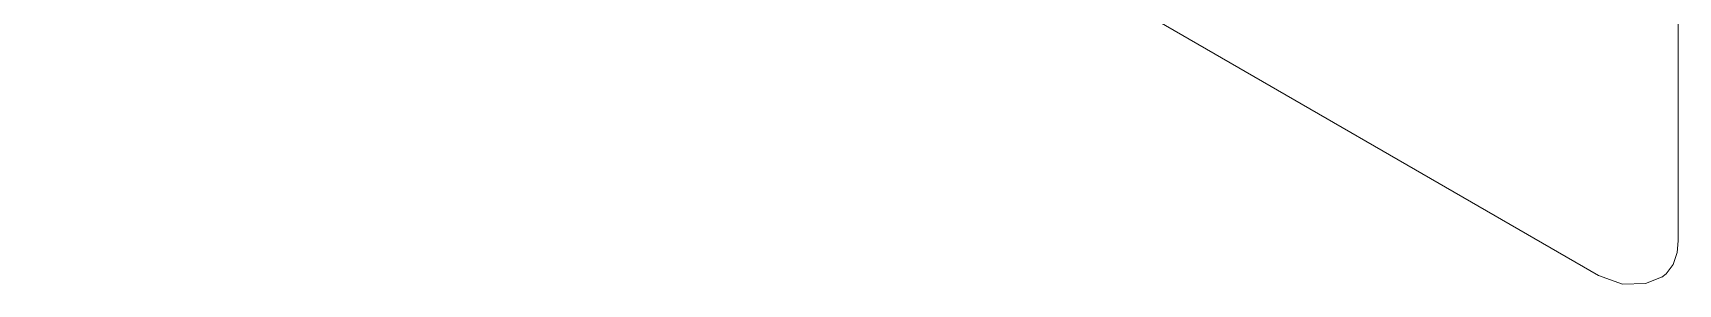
# Model space of a CAD drawing. Header units: inches. Extents: x 67578 to 72421, y -34894 to -31675.
# Drawn here: x 70329.76 to 70346.32, y -33412.51 to -33409.98 of the extents above; entities that cross this region are included whole.
import ezdxf

# ---------------------------------------------------------------- set-up
doc = ezdxf.new("R2010")
doc.units = ezdxf.units.IN
doc.header["$MEASUREMENT"] = 0

# ---------------------------------------------------------------- blocks, each defined once
blk = doc.blocks.new('ET200S')
at = {"lineweight": 0}
for p, q in [((86.794, -40.491), (86.794, 24.993)), ((76.391, -34.995), (86.291, -40.71)), ((86.763, -40.64), (86.787, -40.566)), ((86.787, -40.566), (86.794, -40.491)), ((86.719, -40.699), (86.763, -40.64)), ((86.442, -40.765), (86.291, -40.71)), ((86.588, -40.76), (86.442, -40.765)), ((86.69, -40.72), (86.588, -40.76)), ((86.691, -40.72), (86.719, -40.699))]:
    blk.add_line(p, q, dxfattribs=at)

msp = doc.modelspace()

# ---------------------------------------------------------------- block references
at = {"xscale": 1.59100124616462, "yscale": 1.59100124616462, "zscale": 1.59100124616462}
msp.add_blockref('ET200S', (70208.226, -33347.652), dxfattribs=at)

doc.saveas('drawing.dxf')
